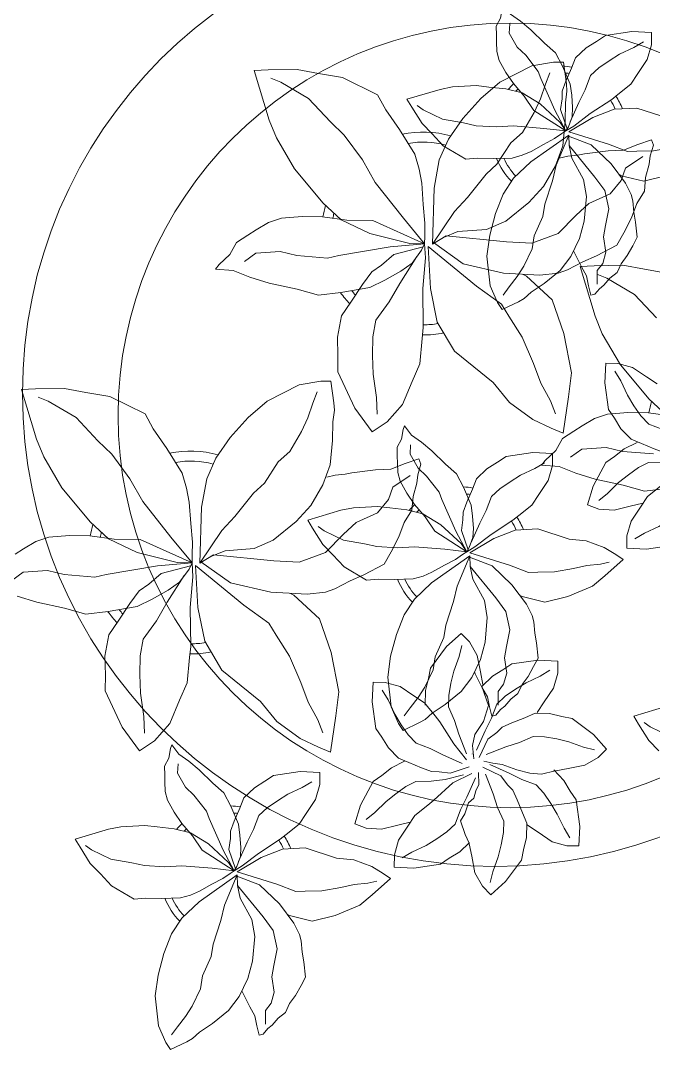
# Model space of a CAD drawing. Header units: millimetres. Extents: x 0 to 11.7, y 0 to 17.
# Drawn here: x 0.456 to 0.927, y 0.447 to 1.212 of the extents above; entities that cross this region are included whole.
import ezdxf

# ---------------------------------------------------------------- set-up
doc = ezdxf.new("R2010")
doc.units = ezdxf.units.MM
doc.layers.add('vegetacion', color=85, linetype='Continuous', lineweight=0)

msp = doc.modelspace()

# ---------------------------------------------------------------- linework, layer by layer
at = {"layer": 'vegetacion'}
for p, q in [((0.91149, 1.20397), (0.926, 1.20321)), ((0.83694, 1.17856), (0.85302, 1.1813)), ((0.85302, 1.1813), (0.86053, 1.18118)), ((0.86053, 1.18118), (0.86277, 1.16514)), ((0.63015, 1.17506), (0.64062, 1.17552)), ((0.64139, 1.13814), (0.63015, 1.17506)), ((0.64062, 1.17552), (0.66214, 1.17587)), ((0.66214, 1.17587), (0.67803, 1.17291)), ((0.67803, 1.17291), (0.69597, 1.16984)), ((0.81313, 1.16644), (0.83694, 1.17856)), ((0.84711, 1.16483), (0.85022, 1.17329)), ((0.8597, 1.17828), (0.86547, 1.16486)), ((0.86223, 1.16715), (0.86639, 1.17668)), ((0.65016, 1.16641), (0.64258, 1.16931)), ((0.67079, 1.15427), (0.65016, 1.16641)), ((0.69597, 1.16984), (0.72216, 1.15692)), ((0.79885, 1.15411), (0.81313, 1.16644)), ((0.84337, 1.15385), (0.84711, 1.16483)), ((0.85413, 1.1454), (0.84366, 1.16902)), ((0.86309, 1.15957), (0.86277, 1.16514)), ((0.72216, 1.15692), (0.72824, 1.14571)), ((0.84305, 1.15016), (0.82963, 1.15837)), ((0.86193, 1.15108), (0.86309, 1.15957)), ((0.68713, 1.13672), (0.67079, 1.15427)), ((0.78563, 1.13927), (0.79885, 1.15411)), ((0.83846, 1.14538), (0.8312, 1.15605)), ((0.83871, 1.1439), (0.84337, 1.15385)), ((0.85806, 1.13633), (0.84305, 1.15016)), ((0.86171, 1.13702), (0.86193, 1.15108)), ((0.72824, 1.14571), (0.73837, 1.13103)), ((0.82997, 1.12902), (0.83871, 1.1439)), ((0.86224, 1.13018), (0.83846, 1.14538)), ((0.64675, 1.12486), (0.64139, 1.13814)), ((0.69733, 1.12683), (0.68713, 1.13672)), ((0.77482, 1.12388), (0.78563, 1.13927)), ((0.81054, 1.13308), (0.79539, 1.13396)), ((0.85989, 1.119), (0.86171, 1.13702)), ((0.86442, 1.12946), (0.88237, 1.14002)), ((0.71092, 1.10855), (0.69733, 1.12683)), ((0.73837, 1.13103), (0.74981, 1.11279)), ((0.82127, 1.12113), (0.82997, 1.12902)), ((0.86442, 1.12946), (0.89394, 1.12022)), ((0.66027, 1.1018), (0.64675, 1.12486)), ((0.76808, 1.10849), (0.77482, 1.12388)), ((0.77092, 1.11898), (0.78771, 1.10911)), ((0.81099, 1.10524), (0.82127, 1.12113)), ((0.85464, 1.10406), (0.85989, 1.119)), ((0.90511, 1.11568), (0.9158, 1.11989)), ((0.9158, 1.11989), (0.92594, 1.1235)), ((0.92511, 1.11159), (0.92742, 1.1194)), ((0.92594, 1.1235), (0.92742, 1.1194)), ((0.74981, 1.11279), (0.75315, 1.1017)), ((0.87618, 1.11298), (0.89374, 1.11519)), ((0.89374, 1.11519), (0.90511, 1.11568)), ((0.9067, 1.10246), (0.91948, 1.111)), ((0.92438, 1.10534), (0.92511, 1.11159)), ((0.72043, 1.0918), (0.71092, 1.10855)), ((0.76423, 1.08749), (0.76808, 1.10849)), ((0.80288, 1.09783), (0.81099, 1.10524)), ((0.84552, 1.08869), (0.85464, 1.10406)), ((0.92167, 1.09535), (0.92438, 1.10534)), ((0.66909, 1.09124), (0.66027, 1.1018)), ((0.75315, 1.1017), (0.75504, 1.09125)), ((0.78901, 1.08055), (0.80288, 1.09783)), ((0.90347, 1.09308), (0.9067, 1.10246)), ((0.92087, 1.08533), (0.92167, 1.09535)), ((0.68127, 1.07646), (0.66909, 1.09124)), ((0.74142, 1.06515), (0.72043, 1.0918)), ((0.75504, 1.09125), (0.75615, 1.07526)), ((0.76301, 1.04584), (0.76423, 1.08749)), ((0.84552, 1.08869), (0.83477, 1.0768)), ((0.89514, 1.08318), (0.90347, 1.09308)), ((0.77933, 1.07014), (0.78901, 1.08055)), ((0.87941, 1.07596), (0.89514, 1.08318)), ((0.91509, 1.076), (0.92087, 1.08533)), ((0.69496, 1.06381), (0.68127, 1.07646)), ((0.75615, 1.07526), (0.7574, 1.06142)), ((0.83477, 1.0768), (0.81749, 1.06302)), ((0.86982, 1.06729), (0.87941, 1.07596)), ((0.91121, 1.06542), (0.91509, 1.076)), ((0.65059, 1.06521), (0.64086, 1.06189)), ((0.66586, 1.06635), (0.65059, 1.06521)), ((0.68111, 1.06611), (0.66586, 1.06635)), ((0.69916, 1.06374), (0.68111, 1.06611)), ((0.75715, 1.04614), (0.74142, 1.06515)), ((0.76301, 1.04584), (0.77933, 1.07014)), ((0.85643, 1.05378), (0.86982, 1.06729)), ((0.9054, 1.0542), (0.91121, 1.06542)), ((0.64086, 1.06189), (0.63177, 1.05648)), ((0.7163, 1.05374), (0.69496, 1.06381)), ((0.71851, 1.06343), (0.69916, 1.06374)), ((0.75715, 1.04614), (0.71851, 1.06343)), ((0.7574, 1.06142), (0.75724, 1.0517)), ((0.80331, 1.05675), (0.78178, 1.0551)), ((0.81749, 1.06302), (0.80331, 1.05675)), ((0.62545, 1.05242), (0.61705, 1.047)), ((0.63177, 1.05648), (0.62545, 1.05242)), ((0.74601, 1.04632), (0.7163, 1.05374)), ((0.75724, 1.0517), (0.75715, 1.04614)), ((0.77318, 1.052), (0.76301, 1.04584)), ((0.78178, 1.0551), (0.77115, 1.05076)), ((0.77318, 1.052), (0.8181, 1.04745)), ((0.83688, 1.04654), (0.85643, 1.05378)), ((0.90015, 1.04493), (0.9054, 1.0542)), ((0.61705, 1.047), (0.61202, 1.03805)), ((0.7314, 1.04378), (0.69316, 1.03744)), ((0.75715, 1.04614), (0.7314, 1.04378)), ((0.75604, 1.04373), (0.73414, 1.03818)), ((0.75715, 1.04614), (0.74601, 1.04632)), ((0.75492, 1.04132), (0.75715, 1.04614)), ((0.75767, 1.03572), (0.75715, 1.04614)), ((0.75985, 1.04401), (0.79576, 1.01462)), ((0.75985, 1.04401), (0.76141, 1.01281)), ((0.76373, 1.04691), (0.78587, 1.03107)), ((0.8181, 1.04745), (0.83688, 1.04654)), ((0.88505, 1.03702), (0.90015, 1.04493)), ((0.61202, 1.03805), (0.60428, 1.0306)), ((0.6315, 1.03912), (0.62309, 1.03301)), ((0.6495, 1.04022), (0.6315, 1.03912)), ((0.66197, 1.03725), (0.6495, 1.04022)), ((0.68482, 1.03549), (0.66197, 1.03725)), ((0.69316, 1.03744), (0.68482, 1.03549)), ((0.73414, 1.03818), (0.72492, 1.03006)), ((0.75137, 1.03651), (0.73859, 1.01664)), ((0.74783, 1.03171), (0.75492, 1.04132)), ((0.75584, 1.01289), (0.75767, 1.03572)), ((0.87489, 1.03273), (0.88505, 1.03702)), ((0.60428, 1.0306), (0.60148, 1.02717)), ((0.60148, 1.02717), (0.61467, 1.02627)), ((0.61467, 1.02627), (0.627, 1.02121)), ((0.72492, 1.03006), (0.7179, 1.02531)), ((0.73942, 1.02566), (0.74783, 1.03171)), ((0.78587, 1.03107), (0.81582, 1.02433)), ((0.8566, 1.02428), (0.86354, 1.02666)), ((0.86354, 1.02666), (0.87489, 1.03273)), ((0.87281, 1.02923), (0.88328, 1.02969)), ((0.88405, 0.99231), (0.87281, 1.02923)), ((0.88328, 1.02969), (0.90479, 1.03004)), ((0.90479, 1.03004), (0.92068, 1.02707)), ((0.92068, 1.02707), (0.93863, 1.02401)), ((0.627, 1.02121), (0.6415, 1.01681)), ((0.7179, 1.02531), (0.71081, 1.0157)), ((0.71635, 1.01353), (0.72758, 1.0189)), ((0.72758, 1.0189), (0.73942, 1.02566)), ((0.81582, 1.02433), (0.84277, 1.02261)), ((0.83303, 1.02208), (0.83008, 1.02342)), ((0.85211, 1.00441), (0.83303, 1.02208)), ((0.84277, 1.02261), (0.8566, 1.02428)), ((0.89281, 1.02057), (0.88523, 1.02347)), ((0.91344, 1.00844), (0.89281, 1.02057)), ((0.6415, 1.01681), (0.66226, 1.01231)), ((0.66226, 1.01231), (0.67812, 1.00789)), ((0.69477, 1.00971), (0.71635, 1.01353)), ((0.71081, 1.0157), (0.70229, 1.00264)), ((0.73859, 1.01664), (0.73074, 1.00288)), ((0.75615, 0.98379), (0.75584, 1.01289)), ((0.76141, 1.01281), (0.76658, 0.98779)), ((0.79576, 1.01462), (0.81441, 1.00119)), ((0.67812, 1.00789), (0.69477, 1.00971)), ((0.8608, 0.97934), (0.85211, 1.00441)), ((0.92978, 0.99088), (0.91344, 1.00844)), ((0.70229, 1.00264), (0.69518, 0.99241)), ((0.73074, 1.00288), (0.72084, 0.98922)), ((0.81441, 1.00119), (0.81984, 0.99228)), ((0.69518, 0.99241), (0.69219, 0.97648)), ((0.72084, 0.98922), (0.71859, 0.97675)), ((0.76658, 0.98779), (0.77943, 0.96605)), ((0.81984, 0.99228), (0.82966, 0.9765)), ((0.88941, 0.97903), (0.88405, 0.99231)), ((0.75524, 0.97547), (0.75615, 0.98379)), ((0.69219, 0.97648), (0.69265, 0.96258)), ((0.71859, 0.97675), (0.71837, 0.96286)), ((0.75357, 0.95681), (0.75524, 0.97547)), ((0.82966, 0.9765), (0.83815, 0.95692)), ((0.86649, 0.95014), (0.8608, 0.97934)), ((0.90292, 0.95596), (0.88941, 0.97903)), ((0.77943, 0.96605), (0.8082, 0.94274)), ((0.69265, 0.96258), (0.69246, 0.95085)), ((0.71837, 0.96286), (0.71883, 0.94904)), ((0.69246, 0.95085), (0.70523, 0.92363)), ((0.74788, 0.94371), (0.75357, 0.95681)), ((0.83815, 0.95692), (0.84358, 0.94239)), ((0.86415, 0.93212), (0.86649, 0.95014)), ((0.91175, 0.9454), (0.90292, 0.95596)), ((0.66379, 0.94116), (0.67986, 0.9439)), ((0.67986, 0.9439), (0.68737, 0.94378)), ((0.68737, 0.94378), (0.68962, 0.92774)), ((0.71883, 0.94904), (0.72129, 0.93163)), ((0.74067, 0.92646), (0.74788, 0.94371)), ((0.8082, 0.94274), (0.82038, 0.92796)), ((0.84358, 0.94239), (0.8509, 0.92914)), ((0.92393, 0.93062), (0.91175, 0.9454)), ((0.457, 0.93766), (0.46746, 0.93812)), ((0.46823, 0.90074), (0.457, 0.93766)), ((0.46746, 0.93812), (0.48898, 0.93847)), ((0.48898, 0.93847), (0.50487, 0.93551)), ((0.50487, 0.93551), (0.52281, 0.93244)), ((0.63997, 0.92904), (0.66379, 0.94116)), ((0.67396, 0.92743), (0.67707, 0.93589)), ((0.477, 0.92901), (0.46942, 0.93191)), ((0.49763, 0.91687), (0.477, 0.92901)), ((0.52281, 0.93244), (0.549, 0.91952)), ((0.62569, 0.91671), (0.63997, 0.92904)), ((0.67021, 0.91645), (0.67396, 0.92743)), ((0.68993, 0.92216), (0.68962, 0.92774)), ((0.72129, 0.93163), (0.72178, 0.91919)), ((0.82038, 0.92796), (0.83758, 0.91526)), ((0.8509, 0.92914), (0.85446, 0.91964)), ((0.86029, 0.90517), (0.86415, 0.93212)), ((0.93761, 0.91797), (0.92393, 0.93062)), ((0.549, 0.91952), (0.55508, 0.90831)), ((0.68877, 0.91367), (0.68993, 0.92216)), ((0.70523, 0.92363), (0.71814, 0.90606)), ((0.72931, 0.91352), (0.74067, 0.92646)), ((0.89325, 0.91938), (0.88351, 0.91606)), ((0.90852, 0.92052), (0.89325, 0.91938)), ((0.92377, 0.92028), (0.90852, 0.92052)), ((0.91809, 0.91794), (0.91288, 0.9256)), ((0.94182, 0.9179), (0.92377, 0.92028)), ((0.51397, 0.89931), (0.49763, 0.91687)), ((0.61247, 0.90186), (0.62569, 0.91671)), ((0.66555, 0.9065), (0.67021, 0.91645)), ((0.68855, 0.89962), (0.68877, 0.91367)), ((0.71814, 0.90606), (0.72931, 0.91352)), ((0.83758, 0.91526), (0.85126, 0.90879)), ((0.88351, 0.91606), (0.87443, 0.91065)), ((0.90328, 0.90843), (0.89845, 0.91634)), ((0.55508, 0.90831), (0.56521, 0.89363)), ((0.65682, 0.89161), (0.66555, 0.9065)), ((0.85126, 0.90879), (0.86029, 0.90517)), ((0.86811, 0.90658), (0.85971, 0.90116)), ((0.87443, 0.91065), (0.86811, 0.90658)), ((0.4736, 0.88746), (0.46823, 0.90074)), ((0.52418, 0.88943), (0.51397, 0.89931)), ((0.60166, 0.88648), (0.61247, 0.90186)), ((0.68673, 0.8816), (0.68855, 0.89962)), ((0.74641, 0.88949), (0.74674, 0.89642)), ((0.85971, 0.90116), (0.85468, 0.89221)), ((0.53777, 0.87115), (0.52418, 0.88943)), ((0.56521, 0.89363), (0.57665, 0.87539)), ((0.64811, 0.88373), (0.65682, 0.89161)), ((0.75239, 0.87906), (0.74641, 0.88949)), ((0.76251, 0.89209), (0.77261, 0.88217)), ((0.85468, 0.89221), (0.84693, 0.88477)), ((0.85227, 0.88994), (0.8522, 0.88099)), ((0.87415, 0.89329), (0.86574, 0.88717)), ((0.89216, 0.89439), (0.87415, 0.89329)), ((0.90463, 0.89141), (0.89216, 0.89439)), ((0.92748, 0.88966), (0.90463, 0.89141)), ((0.48711, 0.86439), (0.4736, 0.88746)), ((0.59493, 0.87108), (0.60166, 0.88648)), ((0.63783, 0.86784), (0.64811, 0.88373)), ((0.68148, 0.86666), (0.68673, 0.8816)), ((0.73195, 0.87828), (0.74264, 0.88249)), ((0.74264, 0.88249), (0.75278, 0.8861)), ((0.75196, 0.87419), (0.75426, 0.882)), ((0.75278, 0.8861), (0.75426, 0.882)), ((0.84693, 0.88477), (0.84414, 0.88134)), ((0.84414, 0.88134), (0.85733, 0.88043)), ((0.57665, 0.87539), (0.57999, 0.8643)), ((0.70302, 0.87558), (0.72058, 0.87779)), ((0.72058, 0.87779), (0.73195, 0.87828)), ((0.73354, 0.86505), (0.74632, 0.8736)), ((0.73887, 0.86931), (0.73715, 0.87594)), ((0.75122, 0.86794), (0.75196, 0.87419)), ((0.85733, 0.88043), (0.86966, 0.87537)), ((0.86966, 0.87537), (0.88416, 0.87097)), ((0.54728, 0.8544), (0.53777, 0.87115)), ((0.59107, 0.85009), (0.59493, 0.87108)), ((0.62972, 0.86043), (0.63783, 0.86784)), ((0.67236, 0.85129), (0.68148, 0.86666)), ((0.74851, 0.85795), (0.75122, 0.86794)), ((0.88416, 0.87097), (0.90491, 0.86648)), ((0.90491, 0.86648), (0.92078, 0.86205)), ((0.49594, 0.85383), (0.48711, 0.86439)), ((0.57999, 0.8643), (0.58188, 0.85385)), ((0.61585, 0.84315), (0.62972, 0.86043)), ((0.73031, 0.85568), (0.73354, 0.86505)), ((0.74771, 0.84793), (0.74851, 0.85795)), ((0.80294, 0.84747), (0.80693, 0.85799)), ((0.92078, 0.86205), (0.93743, 0.86387)), ((0.50812, 0.83905), (0.49594, 0.85383)), ((0.56826, 0.82774), (0.54728, 0.8544)), ((0.58188, 0.85385), (0.58299, 0.83786)), ((0.58985, 0.80844), (0.59107, 0.85009)), ((0.67236, 0.85129), (0.66161, 0.8394)), ((0.72198, 0.84578), (0.73031, 0.85568)), ((0.7804, 0.83213), (0.76993, 0.85575)), ((0.60617, 0.83274), (0.61585, 0.84315)), ((0.69487, 0.84773), (0.67018, 0.84047)), ((0.70423, 0.8496), (0.69487, 0.84773)), ((0.70625, 0.83856), (0.72198, 0.84578)), ((0.74194, 0.83859), (0.74771, 0.84793)), ((0.79286, 0.84337), (0.79343, 0.8343)), ((0.5218, 0.8264), (0.50812, 0.83905)), ((0.58299, 0.83786), (0.58424, 0.82401)), ((0.66161, 0.8394), (0.64434, 0.82562)), ((0.67018, 0.84047), (0.67376, 0.83447)), ((0.68233, 0.83249), (0.67794, 0.83566)), ((0.69666, 0.82989), (0.70625, 0.83856)), ((0.73805, 0.82802), (0.74194, 0.83859)), ((0.78433, 0.82306), (0.76932, 0.83689)), ((0.78452, 0.83265), (0.78567, 0.84076)), ((0.47743, 0.82781), (0.4677, 0.82449)), ((0.4927, 0.82895), (0.47743, 0.82781)), ((0.50795, 0.82871), (0.4927, 0.82895)), ((0.526, 0.82634), (0.50795, 0.82871)), ((0.58399, 0.80874), (0.56826, 0.82774)), ((0.58985, 0.80844), (0.60617, 0.83274)), ((0.67376, 0.83447), (0.68145, 0.82235)), ((0.69665, 0.82544), (0.68233, 0.83249)), ((0.68328, 0.81637), (0.69666, 0.82989)), ((0.73224, 0.8168), (0.73805, 0.82802)), ((0.78851, 0.81692), (0.76473, 0.83212)), ((0.78945, 0.81842), (0.78452, 0.83265)), ((0.4677, 0.82449), (0.45862, 0.81908)), ((0.54315, 0.81634), (0.5218, 0.8264)), ((0.54536, 0.82603), (0.526, 0.82634)), ((0.58399, 0.80874), (0.54536, 0.82603)), ((0.58424, 0.82401), (0.58408, 0.81429)), ((0.63016, 0.81935), (0.60862, 0.81769)), ((0.64434, 0.82562), (0.63016, 0.81935)), ((0.77216, 0.81873), (0.74963, 0.82066)), ((0.45862, 0.81908), (0.45229, 0.81501)), ((0.57285, 0.80892), (0.54315, 0.81634)), ((0.58408, 0.81429), (0.58399, 0.80874)), ((0.60002, 0.81459), (0.58985, 0.80844)), ((0.60862, 0.81769), (0.59799, 0.81336)), ((0.60002, 0.81459), (0.64494, 0.81005)), ((0.66373, 0.80914), (0.68328, 0.81637)), ((0.72699, 0.80753), (0.73224, 0.8168)), ((0.78851, 0.81692), (0.77216, 0.81873)), ((0.55824, 0.80637), (0.52001, 0.80004)), ((0.58399, 0.80874), (0.55824, 0.80637)), ((0.58288, 0.80633), (0.56099, 0.80077)), ((0.58399, 0.80874), (0.57285, 0.80892)), ((0.58176, 0.80391), (0.58399, 0.80874)), ((0.58451, 0.79831), (0.58399, 0.80874)), ((0.5867, 0.80661), (0.6226, 0.77721)), ((0.5867, 0.80661), (0.58825, 0.7754)), ((0.59057, 0.8095), (0.61271, 0.79366)), ((0.64494, 0.81005), (0.66373, 0.80914)), ((0.69719, 0.80571), (0.71398, 0.79585)), ((0.71189, 0.79962), (0.72699, 0.80753)), ((0.45834, 0.80172), (0.44993, 0.79561)), ((0.47635, 0.80282), (0.45834, 0.80172)), ((0.48881, 0.79984), (0.47635, 0.80282)), ((0.51167, 0.79809), (0.48881, 0.79984)), ((0.52001, 0.80004), (0.51167, 0.79809)), ((0.56099, 0.80077), (0.55176, 0.79266)), ((0.57822, 0.79911), (0.56543, 0.77924)), ((0.57467, 0.7943), (0.58176, 0.80391)), ((0.58268, 0.77549), (0.58451, 0.79831)), ((0.70174, 0.79533), (0.71189, 0.79962)), ((0.71398, 0.79585), (0.72245, 0.79657)), ((0.72245, 0.79657), (0.73434, 0.7963)), ((0.55176, 0.79266), (0.54475, 0.78791)), ((0.56626, 0.78826), (0.57467, 0.7943)), ((0.61271, 0.79366), (0.64266, 0.78692)), ((0.68344, 0.78687), (0.69038, 0.78925)), ((0.69038, 0.78925), (0.70174, 0.79533)), ((0.45385, 0.78381), (0.46835, 0.77941)), ((0.54475, 0.78791), (0.53765, 0.7783)), ((0.54319, 0.77612), (0.55442, 0.7815)), ((0.55442, 0.7815), (0.56626, 0.78826)), ((0.64266, 0.78692), (0.66961, 0.78521)), ((0.65987, 0.78467), (0.65692, 0.78602)), ((0.67895, 0.76701), (0.65987, 0.78467)), ((0.66961, 0.78521), (0.68344, 0.78687)), ((0.46835, 0.77941), (0.4891, 0.77491)), ((0.4891, 0.77491), (0.50497, 0.77049)), ((0.52162, 0.7723), (0.54319, 0.77612)), ((0.53765, 0.7783), (0.52913, 0.76524)), ((0.56543, 0.77924), (0.55759, 0.76548)), ((0.583, 0.74639), (0.58268, 0.77549)), ((0.58825, 0.7754), (0.59342, 0.75039)), ((0.6226, 0.77721), (0.64125, 0.76379)), ((0.50497, 0.77049), (0.52162, 0.7723)), ((0.68764, 0.74193), (0.67895, 0.76701)), ((0.74188, 0.76982), (0.73611, 0.75526)), ((0.52913, 0.76524), (0.52202, 0.755)), ((0.55759, 0.76548), (0.54769, 0.75181)), ((0.64125, 0.76379), (0.64668, 0.75488)), ((0.52202, 0.755), (0.51903, 0.73908)), ((0.54769, 0.75181), (0.54543, 0.73935)), ((0.59342, 0.75039), (0.60627, 0.72865)), ((0.64668, 0.75488), (0.6565, 0.7391)), ((0.58208, 0.73807), (0.583, 0.74639)), ((0.51903, 0.73908), (0.51949, 0.72518)), ((0.54543, 0.73935), (0.54521, 0.72546)), ((0.58041, 0.71941), (0.58208, 0.73807)), ((0.6565, 0.7391), (0.66499, 0.71952)), ((0.69333, 0.71274), (0.68764, 0.74193)), ((0.82194, 0.7334), (0.84177, 0.73626)), ((0.84177, 0.73626), (0.85629, 0.73549)), ((0.85629, 0.73549), (0.85623, 0.72654)), ((0.60627, 0.72865), (0.63504, 0.70534)), ((0.76355, 0.72906), (0.75718, 0.71617)), ((0.76001, 0.72264), (0.76147, 0.73033)), ((0.80756, 0.72417), (0.81547, 0.729)), ((0.81547, 0.729), (0.82194, 0.7334)), ((0.8432, 0.72438), (0.8503, 0.72866)), ((0.51949, 0.72518), (0.51931, 0.71344)), ((0.54521, 0.72546), (0.54568, 0.71163)), ((0.79978, 0.71667), (0.80756, 0.72417)), ((0.8326, 0.71937), (0.8432, 0.72438)), ((0.85623, 0.72654), (0.85317, 0.71547)), ((0.51931, 0.71344), (0.53207, 0.68622)), ((0.57473, 0.70631), (0.58041, 0.71941)), ((0.66499, 0.71952), (0.67043, 0.70498)), ((0.69099, 0.69472), (0.69333, 0.71274)), ((0.78421, 0.71281), (0.7725, 0.7033)), ((0.81707, 0.70936), (0.82473, 0.71457)), ((0.82473, 0.71457), (0.8326, 0.71937)), ((0.85317, 0.71547), (0.8462, 0.70514)), ((0.54568, 0.71163), (0.54813, 0.69423)), ((0.56751, 0.68906), (0.57473, 0.70631)), ((0.63504, 0.70534), (0.64722, 0.69056)), ((0.67043, 0.70498), (0.67774, 0.69174)), ((0.77482, 0.70145), (0.77503, 0.70989)), ((0.81095, 0.70354), (0.81707, 0.70936)), ((0.8462, 0.70514), (0.84099, 0.69717)), ((0.80696, 0.69302), (0.81095, 0.70354)), ((0.54813, 0.69423), (0.54862, 0.68179)), ((0.64722, 0.69056), (0.66442, 0.67785)), ((0.67774, 0.69174), (0.68131, 0.68224)), ((0.68714, 0.66777), (0.69099, 0.69472)), ((0.80217, 0.68361), (0.80696, 0.69302)), ((0.53207, 0.68622), (0.54499, 0.66865)), ((0.55616, 0.67611), (0.56751, 0.68906)), ((0.79578, 0.66922), (0.80217, 0.68361)), ((0.54499, 0.66865), (0.55616, 0.67611)), ((0.66442, 0.67785), (0.6781, 0.67138)), ((0.79452, 0.68099), (0.79269, 0.6728)), ((0.79764, 0.66386), (0.80422, 0.6774)), ((0.6781, 0.67138), (0.68714, 0.66777)), ((0.79262, 0.66643), (0.79258, 0.66612)), ((0.79269, 0.6728), (0.79368, 0.66281)), ((0.80791, 0.65947), (0.80112, 0.66106)), ((0.80575, 0.65851), (0.82014, 0.65212)), ((0.80039, 0.65665), (0.81393, 0.65007)), ((0.82613, 0.63224), (0.82993, 0.62257)), ((0.86993, 0.63235), (0.87279, 0.61252)), ((0.83371, 0.6133), (0.83317, 0.61398)), ((0.84167, 0.60809), (0.83371, 0.6133)), ((0.52171, 0.61032), (0.49703, 0.60307)), ((0.58274, 0.6077), (0.57068, 0.61069)), ((0.85201, 0.60112), (0.84167, 0.60809)), ((0.86091, 0.61109), (0.86519, 0.60399)), ((0.50917, 0.59509), (0.50478, 0.59825)), ((0.52349, 0.58804), (0.50917, 0.59509)), ((0.83081, 0.59511), (0.82935, 0.58743)), ((0.59901, 0.58132), (0.57647, 0.58325)), ((0.61767, 0.57636), (0.58922, 0.55645)), ((0.61535, 0.57952), (0.59901, 0.58132)), ((0.61767, 0.57636), (0.60821, 0.55388)), ((0.80025, 0.56803), (0.79459, 0.57802)), ((0.80794, 0.57878), (0.80594, 0.57072)), ((0.59876, 0.56941), (0.60693, 0.57379)), ((0.54082, 0.55845), (0.54929, 0.55917)), ((0.63063, 0.53056), (0.62851, 0.5433)), ((0.56872, 0.53242), (0.56296, 0.51785)), ((0.64745, 0.52141), (0.64482, 0.509)), ((0.59039, 0.49166), (0.58402, 0.47877)), ((0.66514, 0.49398), (0.66102, 0.48663)), ((0.61105, 0.47541), (0.59934, 0.4659))]:
    msp.add_line(p, q, dxfattribs=at)
for points in [[(0.8312, 1.15605), (0.82327, 1.16524), (0.81755, 1.17364), (0.8126, 1.18257), (0.81089, 1.18921), (0.81057, 1.19625), (0.81052, 1.20126), (0.81047, 1.20792), (0.81361, 1.214), (0.81493, 1.22104), (0.81581, 1.22385), (0.82114, 1.21684), (0.82848, 1.21182), (0.83624, 1.20535), (0.84635, 1.19544), (0.85462, 1.18822), (0.8597, 1.17828)], [(0.84366, 1.16902), (0.84169, 1.17438), (0.83235, 1.18647), (0.82612, 1.19232), (0.82014, 1.20276), (0.82047, 1.20968)], [(0.926, 1.20321), (0.92594, 1.19425), (0.92288, 1.18319), (0.91592, 1.17285), (0.9107, 1.16488), (0.90091, 1.15713), (0.89661, 1.15357), (0.88028, 1.14309), (0.86824, 1.13371), (0.86224, 1.13018), (0.85413, 1.1454)], [(0.86639, 1.17668), (0.86949, 1.18438), (0.87727, 1.19188), (0.88518, 1.19671), (0.89165, 1.20111), (0.91149, 1.20397)], [(0.86549, 1.13693), (0.87188, 1.15132), (0.87668, 1.16074), (0.88066, 1.17125), (0.88678, 1.17707), (0.89444, 1.18228), (0.90231, 1.18709), (0.91291, 1.19209), (0.92002, 1.19637)], [(0.86318, 1.13169), (0.85826, 1.14592), (0.8594, 1.15403), (0.85948, 1.15968), (0.86223, 1.16715)], [(0.86547, 1.16486), (0.86659, 1.15663), (0.86716, 1.14756), (0.86687, 1.14066), (0.86411, 1.13319), (0.86224, 1.13018)], [(0.82963, 1.15837), (0.81757, 1.16136), (0.80488, 1.16273), (0.79576, 1.16378), (0.77796, 1.16286), (0.7686, 1.16099), (0.74392, 1.15373), (0.7475, 1.14773), (0.75518, 1.13562), (0.76265, 1.12785), (0.77092, 1.11898)], [(0.79539, 1.13396), (0.78614, 1.13603), (0.77038, 1.13871), (0.75606, 1.14576), (0.75167, 1.14892)], [(0.88237, 1.14002), (0.8982, 1.14629), (0.91502, 1.14709), (0.93854, 1.1396), (0.95123, 1.13823), (0.96461, 1.1333), (0.97322, 1.12804), (0.97855, 1.12434), (0.96494, 1.11232), (0.95576, 1.10442), (0.93741, 1.0969), (0.92026, 1.09256), (0.90343, 1.09672), (0.9016, 1.09787)], [(0.78771, 1.10911), (0.79618, 1.10983), (0.80807, 1.10956), (0.82242, 1.10987), (0.82983, 1.11207), (0.83634, 1.11484), (0.84565, 1.12008), (0.85382, 1.12445), (0.85918, 1.1281), (0.86224, 1.13018), (0.85806, 1.13633)], [(0.86224, 1.13018), (0.84589, 1.13199), (0.82336, 1.13392), (0.81054, 1.13308)], [(0.86456, 1.12703), (0.83611, 1.10712), (0.82325, 1.09482), (0.81561, 1.08309), (0.80984, 1.06852), (0.80556, 1.05252), (0.80351, 1.03693), (0.80597, 1.0148), (0.81142, 1.00235), (0.81494, 0.99717), (0.82713, 1.00295)], [(0.86456, 1.12703), (0.8551, 1.10454), (0.85228, 1.09304), (0.8466, 1.07547), (0.84515, 1.06643), (0.83879, 1.052), (0.83728, 1.04233), (0.83091, 1.02943), (0.82612, 1.02163), (0.82018, 1.014), (0.81571, 1.00796)], [(0.86422, 1.12624), (0.88116, 1.1197), (0.89588, 1.10549), (0.9067, 1.0911), (0.91083, 1.08278), (0.91205, 1.07805), (0.91282, 1.06949), (0.91415, 1.06227), (0.91528, 1.05096), (0.91203, 1.04464), (0.90791, 1.0373), (0.90344, 1.03126), (0.90035, 1.02462), (0.89506, 1.02051), (0.89049, 1.01534), (0.88728, 1.01264), (0.88377, 1.0085)], [(0.87248, 1.04996), (0.87583, 1.06289), (0.87752, 1.08122), (0.8754, 1.09397), (0.8667, 1.10972), (0.86485, 1.11911), (0.86456, 1.12703)], [(0.86485, 1.11911), (0.88383, 1.09575), (0.89121, 1.08561), (0.89434, 1.07208), (0.89171, 1.05967), (0.89039, 1.05115), (0.89213, 1.03975), (0.88967, 1.03148), (0.88562, 1.02625), (0.88554, 1.016)], [(0.89394, 1.12022), (0.90825, 1.11474), (0.9152, 1.11498), (0.92759, 1.11529), (0.94161, 1.11773), (0.95169, 1.12002), (0.96175, 1.12079), (0.96835, 1.12229)], [(0.87618, 1.11298), (0.87106, 1.1121), (0.86381, 1.11123), (0.85739, 1.1099)], [(0.87248, 1.04996), (0.86595, 1.03657), (0.85794, 1.02608), (0.84623, 1.01657), (0.83654, 1.00998), (0.83116, 1.00528), (0.82713, 1.00295)], [(0.86803, 1.04084), (0.86859, 1.0394), (0.87379, 1.02881), (0.87767, 1.02229), (0.87924, 1.0148), (0.88095, 1.00782), (0.88377, 1.0085)], [(0.89845, 0.91634), (0.89405, 0.92281), (0.89119, 0.94264), (0.89195, 0.95716), (0.90091, 0.9571), (0.91197, 0.95404), (0.92231, 0.94708), (0.93027, 0.94186)], [(0.91288, 0.9256), (0.90807, 0.93347), (0.90307, 0.94407), (0.89879, 0.95117)], [(0.95823, 0.89665), (0.94384, 0.90304), (0.93442, 0.90783), (0.92391, 0.91182), (0.91809, 0.91794)], [(0.73715, 0.87594), (0.73684, 0.88298), (0.73679, 0.88799), (0.73674, 0.89466), (0.73988, 0.90074), (0.74119, 0.90778), (0.74208, 0.91059), (0.74741, 0.90358), (0.75475, 0.89856), (0.76251, 0.89209)], [(0.96347, 0.89434), (0.94924, 0.88941), (0.94113, 0.89056), (0.93548, 0.89064), (0.92801, 0.89339), (0.91848, 0.89755), (0.91078, 0.90065), (0.90328, 0.90843)], [(0.91536, 0.89831), (0.90564, 0.89358), (0.89839, 0.88781), (0.89204, 0.88325), (0.88254, 0.86559), (0.87828, 0.85169), (0.88671, 0.84868), (0.89815, 0.84776), (0.91025, 0.85075), (0.91952, 0.85292)], [(0.78567, 0.84076), (0.78575, 0.84641), (0.7885, 0.85389), (0.79266, 0.86341), (0.79576, 0.87112), (0.80353, 0.87862), (0.81145, 0.88345), (0.81792, 0.88785), (0.83775, 0.89071), (0.85227, 0.88994)], [(0.95921, 0.88833), (0.94559, 0.88472), (0.9351, 0.88345), (0.92385, 0.88331), (0.91629, 0.87956), (0.90877, 0.87416), (0.90155, 0.86841), (0.89322, 0.86018), (0.88675, 0.85497)], [(0.96335, 0.83767), (0.95642, 0.83099), (0.94851, 0.82616), (0.94204, 0.82176), (0.92221, 0.8189), (0.90769, 0.81967), (0.90775, 0.82862), (0.91081, 0.83969), (0.91777, 0.85002), (0.92299, 0.85799), (0.93278, 0.86575), (0.93708, 0.8693), (0.95132, 0.88233), (0.96545, 0.88916)], [(0.77261, 0.88217), (0.78089, 0.87495), (0.78597, 0.86501), (0.79174, 0.85159), (0.79286, 0.84337)], [(0.8522, 0.88099), (0.84915, 0.86992), (0.84218, 0.85959), (0.83696, 0.85162), (0.82718, 0.84386), (0.82288, 0.84031), (0.80655, 0.82983), (0.79451, 0.82045), (0.78851, 0.81692), (0.7804, 0.83213)], [(0.80693, 0.85799), (0.81305, 0.86381), (0.82071, 0.86902), (0.82858, 0.87382), (0.83917, 0.87882), (0.84628, 0.88311)], [(0.9682, 0.88594), (0.96181, 0.87155), (0.95702, 0.86214), (0.95303, 0.85162), (0.94691, 0.8458), (0.93925, 0.84059), (0.93138, 0.83579), (0.92078, 0.83079), (0.91368, 0.8265)], [(0.70302, 0.87558), (0.6979, 0.87469), (0.69065, 0.87382), (0.68423, 0.87249)], [(0.76993, 0.85575), (0.76796, 0.86111), (0.75862, 0.8732), (0.75239, 0.87906)], [(0.76473, 0.83212), (0.75747, 0.84279), (0.74954, 0.85197), (0.74382, 0.86038), (0.73887, 0.86931)], [(0.76932, 0.83689), (0.7559, 0.8451), (0.74384, 0.84809), (0.73114, 0.84947), (0.72203, 0.85052), (0.70423, 0.8496)], [(0.79176, 0.82366), (0.79815, 0.83806), (0.80294, 0.84747)], [(0.79343, 0.8343), (0.79314, 0.8274), (0.79038, 0.81993), (0.78851, 0.81692)], [(0.79068, 0.81619), (0.80864, 0.82675), (0.82447, 0.83303), (0.84129, 0.83383), (0.8648, 0.82634), (0.8775, 0.82497), (0.89088, 0.82004), (0.89949, 0.81478), (0.90481, 0.81107), (0.89121, 0.79906), (0.88203, 0.79115), (0.86368, 0.78364), (0.84653, 0.7793), (0.8297, 0.78346), (0.82787, 0.78461)], [(0.68145, 0.82235), (0.68892, 0.81459), (0.69719, 0.80571)], [(0.74963, 0.82066), (0.73681, 0.81982), (0.72165, 0.8207), (0.71241, 0.82277), (0.69665, 0.82544)], [(0.73434, 0.7963), (0.74869, 0.79661), (0.75609, 0.79881), (0.76261, 0.80158), (0.77192, 0.80682), (0.78009, 0.81119), (0.78545, 0.81484), (0.78851, 0.81692), (0.78433, 0.82306)], [(0.79082, 0.81377), (0.76237, 0.79386), (0.74952, 0.78156), (0.74188, 0.76982)], [(0.79082, 0.81377), (0.78137, 0.79128), (0.77855, 0.77977), (0.77287, 0.76221), (0.77141, 0.75317), (0.76505, 0.73874), (0.76355, 0.72906)], [(0.79049, 0.81297), (0.80742, 0.80644), (0.82214, 0.79222), (0.83297, 0.77784), (0.8371, 0.76952), (0.83832, 0.76478), (0.83909, 0.75623), (0.84042, 0.749), (0.84154, 0.7377), (0.8383, 0.73138), (0.83418, 0.72403), (0.82971, 0.718), (0.82662, 0.71136), (0.82133, 0.70725), (0.81676, 0.70208), (0.81354, 0.69938), (0.81004, 0.69524)], [(0.79068, 0.81619), (0.82021, 0.80695), (0.83452, 0.80148), (0.84147, 0.80171), (0.85386, 0.80202), (0.86787, 0.80446), (0.87796, 0.80676), (0.88802, 0.80753), (0.89462, 0.80902)], [(0.79874, 0.7367), (0.8021, 0.74962), (0.80379, 0.76796), (0.80167, 0.78071), (0.79297, 0.79646), (0.79112, 0.80585), (0.79082, 0.81377)], [(0.79112, 0.80585), (0.8101, 0.78248), (0.81748, 0.77235), (0.82061, 0.75881), (0.81798, 0.74641), (0.81666, 0.73789), (0.8184, 0.72648), (0.81593, 0.71822), (0.81189, 0.71298), (0.81181, 0.70274)], [(0.73611, 0.75526), (0.73183, 0.73925), (0.72977, 0.72367), (0.73223, 0.70154), (0.73768, 0.68908), (0.7412, 0.68391), (0.7534, 0.68969)], [(0.76147, 0.73033), (0.77348, 0.74638), (0.78429, 0.7561), (0.79057, 0.74972), (0.79623, 0.73974), (0.79862, 0.72751), (0.80056, 0.71818)], [(0.77503, 0.70989), (0.77676, 0.71899), (0.77893, 0.72795), (0.78289, 0.73898), (0.78488, 0.74704)], [(0.79874, 0.7367), (0.79221, 0.72331), (0.78421, 0.71281)], [(0.79429, 0.72757), (0.79485, 0.72613), (0.80005, 0.71554), (0.80394, 0.70903), (0.80551, 0.70153), (0.80722, 0.69456), (0.81004, 0.69524)], [(0.79031, 0.65693), (0.77609, 0.65201), (0.76797, 0.65316), (0.76233, 0.65323), (0.75485, 0.65599), (0.74533, 0.66015), (0.73762, 0.66325), (0.73012, 0.67102), (0.72529, 0.67893), (0.72089, 0.6854), (0.71803, 0.70524), (0.7188, 0.71976), (0.72775, 0.71969), (0.73882, 0.71664), (0.74915, 0.70967), (0.75712, 0.70445), (0.76488, 0.69467), (0.76843, 0.69037), (0.77891, 0.67404), (0.78829, 0.662)], [(0.75763, 0.70283), (0.75783, 0.71363), (0.76001, 0.72264)], [(0.78507, 0.65925), (0.77068, 0.66564), (0.76127, 0.67043), (0.75075, 0.67442), (0.74493, 0.68054), (0.73972, 0.68819), (0.73492, 0.69607), (0.72992, 0.70666), (0.72563, 0.71377)], [(0.75718, 0.71617), (0.75239, 0.70837), (0.74645, 0.70074), (0.74198, 0.6947)], [(0.79978, 0.71667), (0.80457, 0.70245), (0.80101, 0.69061), (0.79452, 0.68099)], [(0.9865, 0.70226), (0.9738, 0.70363), (0.96469, 0.70468), (0.94689, 0.70377), (0.93753, 0.70189), (0.91284, 0.69463), (0.91642, 0.68863), (0.9241, 0.67652), (0.93157, 0.66875)], [(0.7725, 0.7033), (0.76281, 0.69671), (0.75743, 0.69202), (0.7534, 0.68969)], [(0.78836, 0.66645), (0.7827, 0.68115), (0.77944, 0.69119), (0.77482, 0.70145)], [(0.80422, 0.6774), (0.81077, 0.68233), (0.81481, 0.68627), (0.82205, 0.6896), (0.83172, 0.6934), (0.83936, 0.69666), (0.85017, 0.69646), (0.85918, 0.69428), (0.86686, 0.69282), (0.88291, 0.68081), (0.89264, 0.67), (0.88626, 0.66372), (0.87627, 0.65806), (0.86404, 0.65567), (0.85472, 0.65373), (0.85386, 0.65383)], [(0.95507, 0.67693), (0.9393, 0.67961), (0.92499, 0.68666), (0.9206, 0.68982)], [(0.80298, 0.66593), (0.81768, 0.67159), (0.82772, 0.67485), (0.83798, 0.67947), (0.84642, 0.67926), (0.85552, 0.67753), (0.86448, 0.67536), (0.87551, 0.6714), (0.88357, 0.66941)], [(0.61629, 0.58102), (0.61137, 0.59525), (0.61251, 0.60336), (0.61259, 0.60901), (0.61534, 0.61648), (0.6195, 0.62601), (0.6226, 0.63372), (0.63038, 0.64122), (0.63829, 0.64605), (0.64476, 0.65045), (0.6646, 0.6533), (0.67912, 0.65254), (0.67905, 0.64359), (0.67599, 0.63252), (0.66903, 0.62219), (0.66381, 0.61422), (0.65402, 0.60646), (0.64972, 0.6029), (0.63339, 0.59242), (0.62135, 0.58305), (0.61535, 0.57952), (0.60724, 0.59473), (0.59677, 0.61835), (0.5948, 0.62371), (0.58546, 0.6358), (0.57923, 0.64166), (0.57325, 0.65209), (0.57358, 0.65902)], [(0.7422, 0.66091), (0.73249, 0.65618), (0.72523, 0.65041), (0.71888, 0.64584), (0.70939, 0.62819), (0.70512, 0.61429), (0.71355, 0.61128), (0.72499, 0.61035), (0.73709, 0.61335), (0.74637, 0.61552)], [(0.85429, 0.65378), (0.84424, 0.65147), (0.83538, 0.65207), (0.8258, 0.6547), (0.81494, 0.65856), (0.80791, 0.65947)], [(0.78606, 0.65093), (0.77243, 0.64732), (0.76194, 0.64605), (0.7507, 0.64591), (0.74313, 0.64216), (0.73561, 0.63676), (0.72839, 0.63101), (0.72006, 0.62278), (0.71359, 0.61757)], [(0.79019, 0.60026), (0.78327, 0.59359), (0.77536, 0.58876), (0.76889, 0.58436), (0.74905, 0.5815), (0.73453, 0.58226), (0.7346, 0.59122), (0.73765, 0.60228), (0.74462, 0.61262), (0.74984, 0.62059), (0.75962, 0.62834), (0.76392, 0.6319), (0.77817, 0.64493), (0.79229, 0.65176)], [(0.79031, 0.6), (0.78732, 0.60642), (0.78372, 0.61662), (0.78704, 0.62185), (0.78981, 0.62994), (0.79368, 0.63356), (0.79522, 0.63907), (0.79757, 0.64364), (0.79727, 0.65262)], [(0.80246, 0.65131), (0.80812, 0.63661), (0.81139, 0.62657), (0.816, 0.61631), (0.81579, 0.60787), (0.81406, 0.59877), (0.81189, 0.58981), (0.80794, 0.57878)], [(0.82014, 0.65212), (0.82956, 0.64733), (0.84007, 0.64334), (0.84589, 0.63722), (0.8511, 0.62956), (0.85591, 0.62169), (0.86091, 0.61109)], [(0.8532, 0.65451), (0.8607, 0.64673), (0.86553, 0.63882), (0.86993, 0.63235)], [(0.6186, 0.58626), (0.62499, 0.60066), (0.62979, 0.61007), (0.63377, 0.62059), (0.63989, 0.62641), (0.64755, 0.63161), (0.65542, 0.63642), (0.66602, 0.64142), (0.67313, 0.64571)], [(0.79504, 0.64854), (0.78865, 0.63415), (0.78386, 0.62473), (0.77987, 0.61422), (0.77375, 0.6084), (0.7661, 0.60319), (0.75822, 0.59838), (0.74763, 0.59338), (0.74052, 0.5891)], [(0.81393, 0.65007), (0.81886, 0.64352), (0.8228, 0.63948), (0.82613, 0.63224)], [(0.82993, 0.62257), (0.83319, 0.61493), (0.83299, 0.60412), (0.83081, 0.59511)], [(0.57068, 0.61069), (0.55799, 0.61206), (0.54887, 0.61312), (0.53107, 0.6122), (0.52171, 0.61032)], [(0.61117, 0.58566), (0.59616, 0.59949), (0.58274, 0.6077)], [(0.87279, 0.61252), (0.87203, 0.598), (0.86307, 0.59806), (0.85201, 0.60112)], [(0.49703, 0.60307), (0.50061, 0.59707), (0.50829, 0.58495), (0.51576, 0.57718), (0.52403, 0.56831), (0.54082, 0.55845)], [(0.79459, 0.57802), (0.79221, 0.59025), (0.79026, 0.59958), (0.79036, 0.60043)], [(0.61753, 0.57879), (0.63548, 0.58935), (0.65131, 0.59563), (0.66813, 0.59643), (0.69165, 0.58894), (0.70434, 0.58756), (0.71772, 0.58263), (0.72633, 0.57738), (0.73166, 0.57367), (0.71805, 0.56165), (0.70887, 0.55375), (0.69052, 0.54623), (0.67337, 0.5419), (0.65654, 0.54606), (0.65471, 0.54721)], [(0.57647, 0.58325), (0.56366, 0.58242), (0.5485, 0.5833), (0.53925, 0.58537), (0.52349, 0.58804)], [(0.60693, 0.57379), (0.61229, 0.57743), (0.61535, 0.57952), (0.61117, 0.58566)], [(0.82935, 0.58743), (0.81734, 0.57138), (0.80654, 0.56165), (0.80025, 0.56803)], [(0.61733, 0.57557), (0.63427, 0.56904), (0.64899, 0.55482), (0.65981, 0.54043), (0.66395, 0.53212), (0.66516, 0.52738), (0.66593, 0.51883), (0.66726, 0.5116), (0.66839, 0.50029), (0.66514, 0.49398)], [(0.61753, 0.57879), (0.64705, 0.56955), (0.66136, 0.56407), (0.66831, 0.56431), (0.6807, 0.56462), (0.69472, 0.56706), (0.7048, 0.56935), (0.71486, 0.57013), (0.72146, 0.57162)], [(0.62851, 0.5433), (0.61981, 0.55906), (0.61796, 0.56844), (0.61767, 0.57636)], [(0.54929, 0.55917), (0.56118, 0.5589), (0.57553, 0.5592), (0.58294, 0.5614), (0.58945, 0.56418), (0.59876, 0.56941)], [(0.61796, 0.56844), (0.63694, 0.54508), (0.64432, 0.53495), (0.64745, 0.52141)], [(0.58922, 0.55645), (0.57636, 0.54416), (0.56872, 0.53242)], [(0.60821, 0.55388), (0.6054, 0.54237), (0.59971, 0.5248), (0.59826, 0.51577), (0.5919, 0.50134), (0.59039, 0.49166)], [(0.62559, 0.4993), (0.62894, 0.51222), (0.63063, 0.53056)], [(0.56296, 0.51785), (0.55867, 0.50185), (0.55662, 0.48627), (0.55908, 0.46413), (0.56453, 0.45168), (0.56805, 0.44651), (0.58024, 0.45228)], [(0.64482, 0.509), (0.6435, 0.50049), (0.64524, 0.48908), (0.64278, 0.48081), (0.63874, 0.47558), (0.63865, 0.46533)], [(0.62559, 0.4993), (0.61906, 0.48591), (0.61105, 0.47541)], [(0.62114, 0.49017), (0.6217, 0.48873), (0.6269, 0.47814), (0.63078, 0.47162), (0.63235, 0.46413), (0.63406, 0.45716), (0.63688, 0.45784)], [(0.66102, 0.48663), (0.65655, 0.48059), (0.65346, 0.47396), (0.64817, 0.46984), (0.6436, 0.46468), (0.64039, 0.46198), (0.63688, 0.45784)], [(0.58402, 0.47877), (0.57923, 0.47097), (0.57329, 0.46333), (0.56882, 0.4573)], [(0.59934, 0.4659), (0.58965, 0.45931), (0.58427, 0.45462), (0.58024, 0.45228)]]:
    msp.add_lwpolyline(points, dxfattribs=at)
msp.add_lwpolyline([(0.61535, 0.57952), (0.59157, 0.59471), (0.58432, 0.60538), (0.57638, 0.61457), (0.57067, 0.62298), (0.56571, 0.6319), (0.564, 0.63854), (0.56369, 0.64558), (0.56364, 0.65059), (0.56358, 0.65726), (0.56672, 0.66334), (0.56804, 0.67038), (0.56892, 0.67319), (0.57426, 0.66617), (0.58159, 0.66115), (0.58935, 0.65469), (0.59946, 0.64477), (0.60773, 0.63755), (0.61281, 0.62761), (0.61858, 0.61419), (0.6197, 0.60597), (0.62027, 0.5969), (0.61998, 0.59), (0.61723, 0.58253), (0.61535, 0.57952)], close=True, dxfattribs=at)
for centre, radius in [((0.80976, 0.93471), 0.35201), ((0.82088, 0.91836), 0.29194)]:
    msp.add_circle(centre, radius, dxfattribs=at)
for centre, radius, start, end in [((0.85756, 1.12807), 0.05036, 79.48309, 87.6342), ((0.85756, 1.12807), 0.04532, 80.92626, 84.52545), ((0.85756, 1.12807), 0.05036, 132.70525, 139.30909), ((0.85756, 1.12807), 0.04532, 132.91688, 136.04992), ((0.85756, 1.12807), 0.04532, 23.76006, 33.15394), ((0.85756, 1.12807), 0.05036, 21.57154, 33.61988), ((0.75594, 1.05374), 0.07554, 74.13286, 101.81849), ((0.75594, 1.05374), 0.06799, 75.52533, 99.44752), ((0.85756, 1.12807), 0.05036, 201.49485, 224.76518), ((0.85756, 1.12807), 0.04532, 203.86582, 224.11627), ((0.75594, 1.05374), 0.07554, 164.00425, 170.60809), ((0.75594, 1.05374), 0.06799, 167.26342, 170.39646), ((0.75594, 1.05374), 0.06799, 218.78789, 222.38708), ((0.75594, 1.05374), 0.07554, 215.67914, 223.83025), ((0.75594, 1.05374), 0.06799, 270.1594, 279.55328), ((0.75594, 1.05374), 0.07554, 269.69346, 281.7418), ((0.9986, 0.90791), 0.07554, 164.00425, 170.60809), ((0.58278, 0.81634), 0.07554, 74.13286, 101.81849), ((0.58278, 0.81634), 0.06799, 75.52533, 99.44752), ((0.78383, 0.81481), 0.05036, 79.48309, 87.6342), ((0.78383, 0.81481), 0.04532, 80.92626, 84.52545), ((0.78383, 0.81481), 0.05036, 132.70525, 139.30909), ((0.78383, 0.81481), 0.04532, 132.91688, 136.04992), ((0.78383, 0.81481), 0.05036, 21.57154, 33.61988), ((0.58278, 0.81634), 0.07554, 164.00425, 170.60809), ((0.78383, 0.81481), 0.04532, 23.76006, 33.15394), ((0.58278, 0.81634), 0.06799, 167.26342, 170.39646), ((0.78383, 0.81481), 0.05036, 201.49485, 224.76518), ((0.78383, 0.81481), 0.04532, 203.86582, 224.11627), ((0.58278, 0.81634), 0.06799, 218.78789, 222.38708), ((0.58278, 0.81634), 0.07554, 215.67914, 223.83025), ((0.58278, 0.81634), 0.06799, 270.1594, 279.55328), ((0.58278, 0.81634), 0.07554, 269.69346, 281.7418), ((0.61067, 0.57741), 0.05036, 79.48309, 87.6342), ((0.61067, 0.57741), 0.04532, 80.92626, 84.52545), ((0.61067, 0.57741), 0.05036, 132.70525, 139.30909), ((0.61067, 0.57741), 0.04532, 132.91688, 136.04992), ((0.61067, 0.57741), 0.05036, 21.57154, 33.61988), ((0.61067, 0.57741), 0.04532, 23.76006, 33.15394), ((0.61067, 0.57741), 0.05036, 201.49485, 224.76518), ((0.61067, 0.57741), 0.04532, 203.86582, 224.11627)]:
    msp.add_arc(centre, radius, start, end, dxfattribs=at)

doc.saveas('drawing.dxf')
